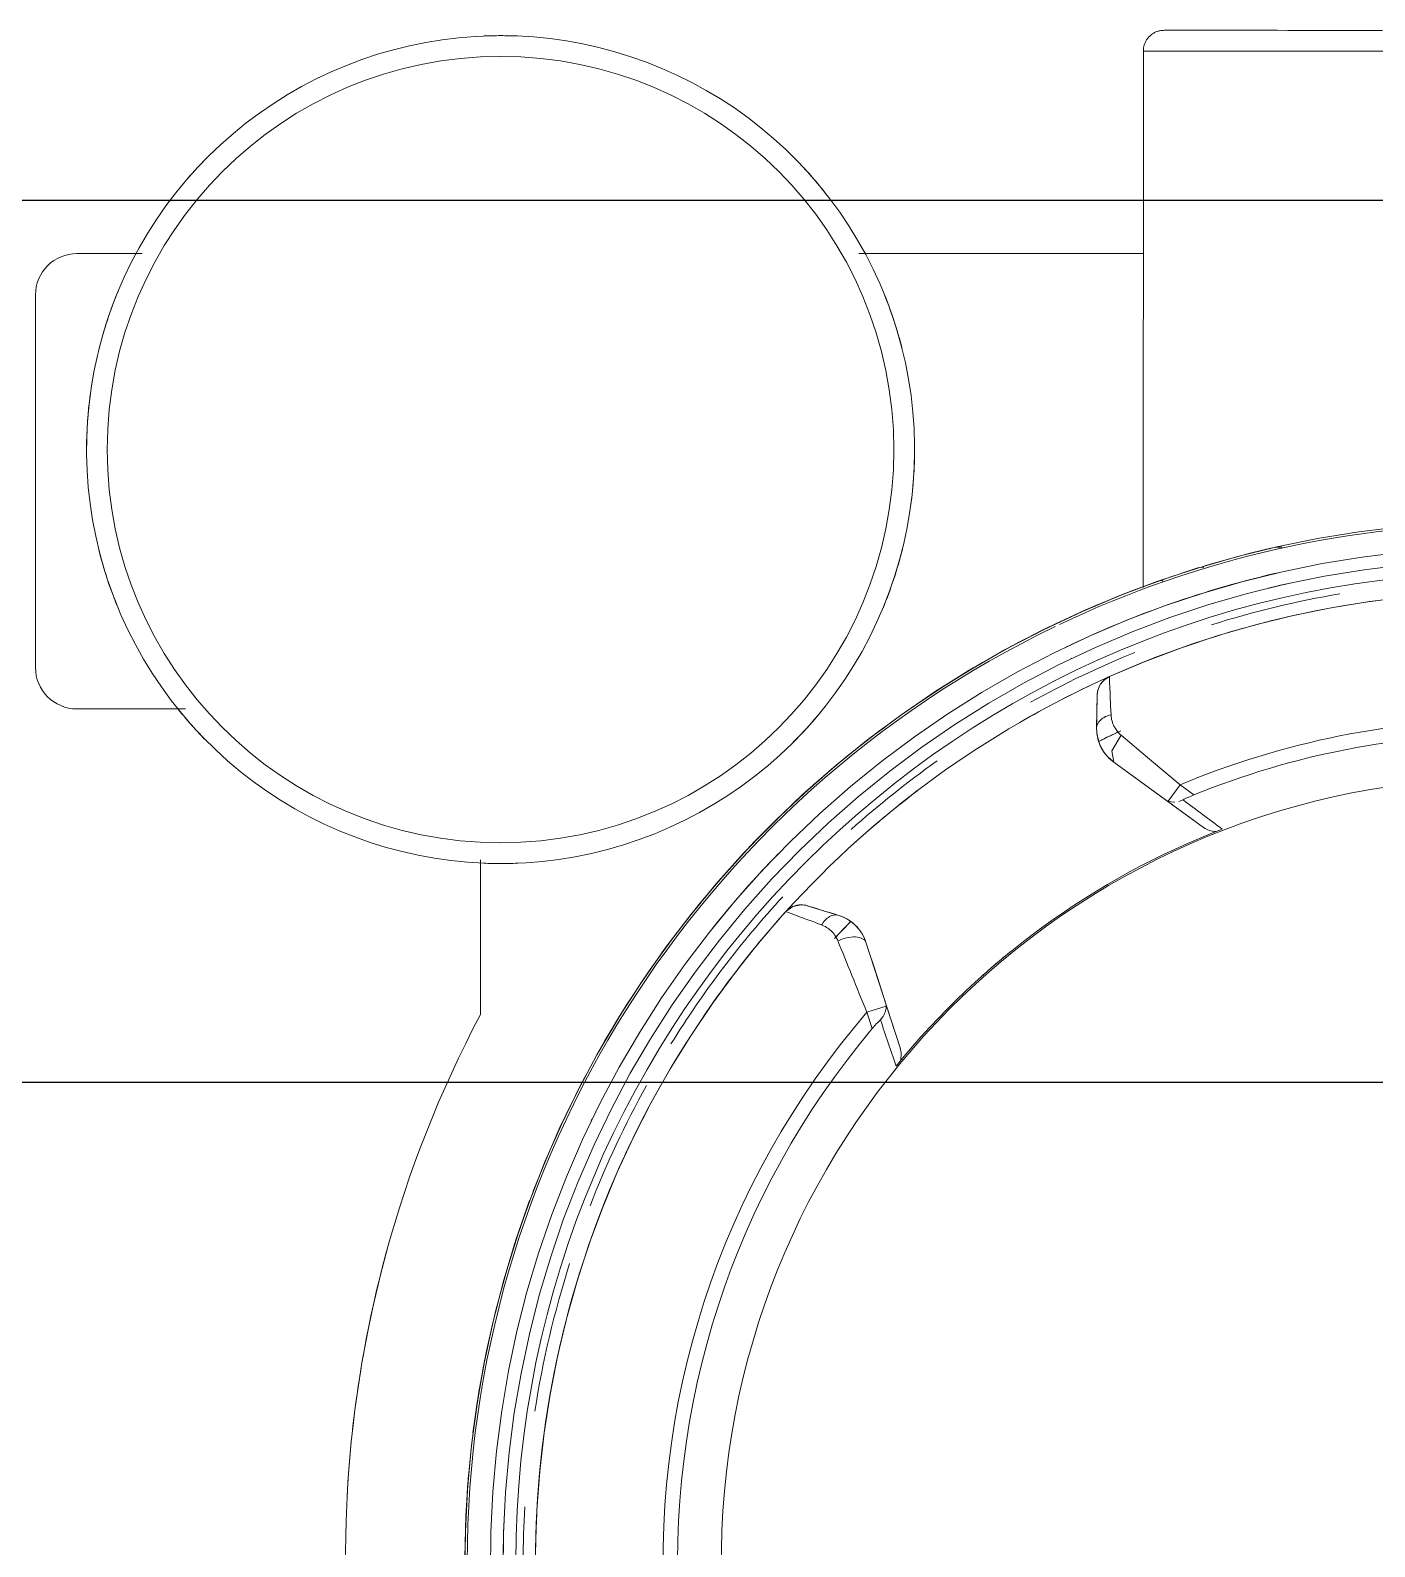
# Model space of a CAD drawing. Extents: x -181672 to 290600, y -29000 to 395522.
# Drawn here: x -5741 to -5676, y 33451.5 to 33524.7 of the extents above; entities that cross this region are included whole.
import ezdxf

# ---------------------------------------------------------------- set-up
doc = ezdxf.new("R2010")
doc.units = 0
doc.header["$LTSCALE"] = 10
doc.layers.add('XFM7P20PCW$0$G-IMPT', color=252, linetype='Continuous', lineweight=9)

# ---------------------------------------------------------------- blocks, each defined once
blk = doc.blocks.new('XFM7P20PCW$0$A$C5a31e6e3')
for p, q in [((1261.8, 1002.3), (1261.8, 515.7)), ((1304.4, 515.7), (1304.4, 1002.3))]:
    blk.add_line(p, q)
blk = doc.blocks.new('XFM7P20PCW$0$HTS 150A-3D_dwg-5203735-前')
at = {"layer": 'XFM7P20PCW$0$G-IMPT'}
for p, q in [((-192.912, 600.708), (-210.912, 600.708)), ((-212.912, 598.708), (-212.912, 595.547)), ((-190.912, 593.46), (-190.912, 598.708)), ((-151.437, 579.928), (-153.444, 579.819)), ((-176.143, 579.208), (-183.617, 579.208)), ((-171.303, 575.08), (-173.101, 574.18)), ((-181.403, 563.42), (-180.938, 561.904)), ((-212.912, 560.933), (-212.912, 547.188)), ((-174.537, 558.929), (-179.644, 560.589)), ((-176.253, 560.539), (-176.556, 559.606)), ((-176.253, 560.539), (-175.467, 560.283)), ((-174.537, 558.929), (-176.712, 559.636)), ((-193.36, 550.633), (-193.329, 550.699)), ((-189.991, 549.443), (-191.577, 549.417)), ((-188.34, 548.618), (-188.61, 548.919)), ((-188.34, 548.618), (-185.185, 544.273)), ((-196.784, 547.188), (-222.7, 547.188)), ((-222.7, 512.188), (-222.7, 547.188)), ((-223.7, 546.188), (-223.7, 518.021)), ((-223.7, 546.188), (-223.7, 544.932)), ((-186.452, 545.985), (-187.245, 545.409)), ((-186.529, 546.124), (-185.185, 544.273)), ((-186.76, 544.74), (-187.245, 545.409)), ((-186.438, 545.466), (-186.515, 545.268)), ((-199.145, 538.767), (-199.468, 536.783)), ((-199.144, 538.767), (-199.467, 536.782)), ((-199.143, 538.767), (-199.467, 536.782)), ((-199.143, 538.767), (-199.467, 536.782))]:
    blk.add_line(p, q, dxfattribs=at)
at = {"layer": 'XFM7P20PCW$0$G-IMPT', "flags": 128}
for points in [[(-183.441, 578.24), (-183.457, 579.04), (-183.505, 579.838), (-183.585, 580.634), (-183.697, 581.426), (-183.84, 582.213), (-184.014, 582.994), (-184.22, 583.767), (-184.457, 584.531), (-184.723, 585.285), (-185.02, 586.028), (-185.346, 586.759), (-185.701, 587.476), (-186.085, 588.178), (-186.496, 588.864), (-186.935, 589.533), (-187.399, 590.184), (-187.89, 590.816), (-188.405, 591.428), (-188.945, 592.018), (-189.507, 592.587), (-190.092, 593.133), (-190.698, 593.655), (-191.325, 594.152), (-191.971, 594.624), (-192.635, 595.069), (-193.317, 595.488), (-194.015, 595.879), (-194.728, 596.242), (-195.454, 596.576), (-196.194, 596.881), (-196.945, 597.156), (-197.707, 597.4), (-198.478, 597.614), (-199.256, 597.797), (-200.042, 597.949), (-200.833, 598.069), (-201.628, 598.158), (-202.426, 598.214), (-203.225, 598.239), (-204.025, 598.231), (-204.824, 598.192), (-205.621, 598.121), (-206.414, 598.018), (-207.203, 597.883), (-207.985, 597.717), (-208.761, 597.52), (-209.527, 597.292), (-210.284, 597.033), (-211.03, 596.744), (-211.764, 596.426), (-212.485, 596.079), (-213.191, 595.703), (-213.881, 595.299), (-214.555, 594.868), (-215.211, 594.41), (-215.848, 593.926), (-216.466, 593.418), (-217.062, 592.885), (-217.637, 592.328), (-218.189, 591.749), (-218.718, 591.149), (-219.222, 590.527), (-219.7, 589.887), (-220.153, 589.227), (-220.579, 588.55), (-220.978, 587.856), (-221.348, 587.148), (-221.69, 586.424), (-222.003, 585.688), (-222.286, 584.94), (-222.539, 584.181), (-222.761, 583.412), (-222.952, 582.636), (-223.112, 581.852), (-223.241, 581.062), (-223.338, 580.268), (-223.403, 579.471), (-223.437, 578.672), (-223.441, 578.24)], [(-149.157, 579.956), (-151.168, 579.938), (-153.176, 579.839), (-155.179, 579.66), (-157.173, 579.401), (-159.155, 579.062), (-161.122, 578.644), (-163.07, 578.148), (-164.997, 577.575), (-166.9, 576.925), (-168.775, 576.199), (-170.62, 575.399), (-172.431, 574.526), (-174.206, 573.581), (-175.942, 572.566), (-177.635, 571.483), (-179.284, 570.332), (-180.886, 569.116), (-182.438, 567.838), (-183.937, 566.498), (-185.382, 565.1), (-186.769, 563.644), (-188.098, 562.135), (-189.364, 560.573), (-190.568, 558.962), (-191.706, 557.305), (-192.776, 555.603), (-193.778, 553.86), (-194.71, 552.078), (-195.569, 550.26), (-196.355, 548.409), (-197.066, 546.528), (-197.702, 544.621), (-198.26, 542.689), (-198.742, 540.737), (-199.144, 538.767), (-199.468, 536.783), (-199.712, 534.787)], [(-151.168, 579.938), (-153.176, 579.839), (-155.179, 579.66), (-157.173, 579.401), (-159.155, 579.062), (-161.122, 578.645), (-163.07, 578.149), (-164.998, 577.576), (-166.9, 576.925), (-168.776, 576.2), (-170.62, 575.4), (-172.431, 574.527), (-174.206, 573.582), (-175.942, 572.567), (-177.636, 571.483), (-179.285, 570.332), (-180.886, 569.117), (-182.438, 567.838), (-183.938, 566.499)], [(-151.168, 579.937), (-153.176, 579.838), (-155.179, 579.659), (-157.173, 579.4), (-159.155, 579.061), (-161.121, 578.644), (-163.07, 578.148), (-164.997, 577.574), (-166.9, 576.924), (-168.775, 576.199), (-170.62, 575.399), (-172.431, 574.526), (-174.206, 573.581), (-175.941, 572.566), (-177.635, 571.482), (-179.284, 570.332), (-180.886, 569.116), (-182.437, 567.837), (-183.937, 566.498)], [(-151.168, 579.937), (-153.176, 579.838), (-155.179, 579.659), (-157.173, 579.4), (-159.155, 579.061), (-161.121, 578.644), (-163.07, 578.148), (-164.997, 577.574), (-166.9, 576.924), (-168.775, 576.199), (-170.62, 575.399), (-172.431, 574.526), (-174.206, 573.581), (-175.941, 572.566), (-177.635, 571.482), (-179.284, 570.331), (-180.886, 569.116), (-182.437, 567.837), (-183.937, 566.498)], [(-151.168, 579.937), (-153.176, 579.838), (-155.179, 579.659), (-157.173, 579.4), (-159.155, 579.061), (-161.121, 578.644), (-163.07, 578.148), (-164.997, 577.574), (-166.9, 576.924), (-168.775, 576.199), (-170.62, 575.399), (-172.431, 574.526), (-174.206, 573.581), (-175.941, 572.566), (-177.635, 571.482), (-179.284, 570.331), (-180.886, 569.116), (-182.437, 567.837), (-183.937, 566.498)], [(-151.307, 579.933), (-153.315, 579.828), (-155.317, 579.644), (-157.31, 579.379), (-159.291, 579.035), (-161.257, 578.612), (-163.204, 578.111), (-165.13, 577.532), (-167.031, 576.876), (-168.904, 576.146), (-170.746, 575.341), (-172.555, 574.462), (-173.239, 574.096)], [(-155.927, 579.571), (-157.917, 579.282), (-159.894, 578.914), (-161.854, 578.467), (-163.795, 577.942), (-165.713, 577.34), (-167.377, 576.743)], [(-155.446, 579.629), (-157.438, 579.359), (-159.419, 579.01), (-161.383, 578.582), (-163.329, 578.076), (-165.253, 577.492), (-167.152, 576.832)], [(-147.9, 579.926), (-149.911, 579.958), (-151.921, 579.909), (-153.927, 579.78)], [(-223.441, 578.24), (-223.425, 577.44), (-223.377, 576.642), (-223.297, 575.846), (-223.186, 575.054), (-223.043, 574.267), (-222.868, 573.486), (-222.662, 572.713), (-222.426, 571.949), (-222.159, 571.195), (-221.862, 570.452), (-221.536, 569.721), (-221.181, 569.004), (-220.798, 568.302), (-220.386, 567.616), (-219.948, 566.947), (-219.483, 566.296), (-218.993, 565.664), (-218.477, 565.052), (-217.938, 564.462), (-217.375, 563.893), (-216.79, 563.347), (-216.184, 562.825), (-215.558, 562.328), (-214.912, 561.856), (-214.247, 561.411), (-213.566, 560.992), (-212.868, 560.601), (-212.155, 560.238), (-211.428, 559.904), (-210.688, 559.599), (-209.937, 559.324), (-209.176, 559.08), (-208.405, 558.866), (-207.626, 558.683), (-206.841, 558.531), (-206.05, 558.411), (-205.255, 558.322), (-204.457, 558.266), (-203.657, 558.241), (-202.857, 558.249), (-202.058, 558.288), (-201.261, 558.359), (-200.468, 558.462), (-199.68, 558.597), (-198.897, 558.763), (-198.122, 558.96), (-197.355, 559.188), (-196.598, 559.447), (-195.852, 559.736), (-195.118, 560.054), (-194.398, 560.401), (-193.692, 560.777), (-193.001, 561.181), (-192.327, 561.612), (-191.671, 562.07), (-191.034, 562.554), (-190.417, 563.062), (-189.82, 563.595), (-189.245, 564.152), (-188.693, 564.731), (-188.165, 565.331), (-187.661, 565.953), (-187.182, 566.593), (-186.729, 567.253), (-186.303, 567.93), (-185.905, 568.624), (-185.534, 569.333), (-185.192, 570.056), (-184.88, 570.792), (-184.597, 571.54), (-184.344, 572.299), (-184.122, 573.068), (-183.93, 573.844), (-183.77, 574.628), (-183.641, 575.418), (-183.544, 576.212), (-183.479, 577.009), (-183.446, 577.808), (-183.441, 578.24)], [(-149.171, 578.725), (-151.132, 578.707), (-153.091, 578.611), (-155.045, 578.436), (-156.99, 578.183), (-158.923, 577.853), (-160.842, 577.445), (-162.743, 576.962), (-164.623, 576.402), (-166.479, 575.768), (-168.308, 575.06), (-170.108, 574.28), (-171.875, 573.428), (-173.606, 572.506), (-175.299, 571.516), (-176.951, 570.459), (-178.56, 569.337), (-180.122, 568.151), (-181.636, 566.904), (-183.099, 565.597), (-184.508, 564.232), (-185.862, 562.813), (-187.157, 561.34), (-188.393, 559.817), (-189.567, 558.246), (-190.677, 556.629), (-191.722, 554.968), (-192.699, 553.268), (-193.607, 551.529), (-194.446, 549.756), (-195.212, 547.951), (-195.906, 546.116), (-196.526, 544.255), (-197.071, 542.371), (-197.541, 540.466), (-197.933, 538.545), (-198.249, 536.609), (-198.487, 534.662)], [(-149.177, 578.11), (-151.114, 578.092), (-153.048, 577.996), (-154.978, 577.824), (-156.898, 577.574), (-158.807, 577.248), (-160.702, 576.846), (-162.579, 576.368), (-164.435, 575.816), (-166.268, 575.19), (-168.075, 574.491), (-169.852, 573.72), (-171.596, 572.879), (-173.306, 571.969), (-174.978, 570.991), (-176.609, 569.947), (-178.198, 568.839), (-179.74, 567.668), (-181.235, 566.436), (-182.68, 565.146), (-184.071, 563.799), (-185.408, 562.397), (-186.687, 560.943), (-187.907, 559.439), (-189.066, 557.887), (-190.163, 556.29), (-191.194, 554.651), (-192.159, 552.972), (-193.056, 551.255), (-193.884, 549.504), (-194.641, 547.721), (-195.326, 545.91), (-195.938, 544.072), (-196.477, 542.212), (-196.94, 540.331), (-197.328, 538.434), (-197.639, 536.522), (-197.874, 534.599)], [(-167.377, 576.743), (-169.024, 576.096), (-170.864, 575.286), (-172.67, 574.403), (-173.239, 574.097)], [(-167.606, 576.661), (-169.47, 575.908), (-171.088, 575.177)], [(-144.717, 576.282), (-146.584, 576.444), (-148.457, 576.531), (-150.331, 576.543), (-152.204, 576.481), (-154.073, 576.343), (-155.935, 576.131), (-157.788, 575.844), (-159.627, 575.484), (-161.45, 575.051), (-163.255, 574.544), (-165.038, 573.966), (-166.796, 573.318), (-168.527, 572.599), (-170.228, 571.812), (-171.896, 570.957), (-173.529, 570.037), (-175.123, 569.051), (-176.677, 568.003), (-178.188, 566.894), (-179.653, 565.725), (-181.07, 564.498), (-181.117, 564.455)], [(-174.327, 573.513), (-176.06, 572.493), (-177.751, 571.404), (-179.396, 570.249), (-180.995, 569.029), (-182.543, 567.746), (-184.039, 566.403), (-185.479, 565), (-186.863, 563.541), (-188.187, 562.028), (-189.449, 560.463), (-190.648, 558.849), (-191.781, 557.188), (-192.847, 555.483), (-193.844, 553.737), (-194.771, 551.953), (-195.625, 550.132), (-196.406, 548.279), (-197.112, 546.397), (-197.118, 546.38)], [(-174.799, 573.243), (-174.861, 573.209), (-176.581, 572.168), (-178.258, 571.059), (-179.89, 569.883), (-181.473, 568.644), (-183.006, 567.342), (-184.485, 565.98), (-185.908, 564.56), (-187.274, 563.084), (-188.579, 561.555), (-189.822, 559.975), (-190.023, 559.698)], [(-174.35, 573.498), (-174.44, 573.449), (-176.17, 572.425), (-177.858, 571.332), (-179.501, 570.173), (-181.096, 568.949), (-182.641, 567.662), (-184.133, 566.314), (-185.57, 564.908), (-186.95, 563.445), (-188.27, 561.929), (-189.528, 560.36), (-190.018, 559.698)], [(-185.382, 565.1), (-186.77, 563.645), (-188.098, 562.135), (-189.365, 560.574), (-190.568, 558.963), (-191.706, 557.305), (-192.777, 555.603), (-193.779, 553.86), (-194.71, 552.078), (-195.569, 550.26), (-196.355, 548.409), (-197.067, 546.529), (-197.702, 544.621), (-198.261, 542.689), (-198.742, 540.737), (-198.807, 540.42)], [(-185.381, 565.099), (-186.769, 563.644), (-188.097, 562.134), (-189.364, 560.573), (-190.567, 558.962), (-191.705, 557.304), (-192.776, 555.603), (-193.778, 553.859), (-194.709, 552.077), (-195.568, 550.26), (-196.354, 548.409), (-197.066, 546.528), (-197.701, 544.621), (-198.26, 542.689), (-198.741, 540.737), (-198.806, 540.42)], [(-185.381, 565.099), (-186.769, 563.644), (-188.097, 562.134), (-189.364, 560.573), (-190.567, 558.962), (-191.705, 557.304), (-192.776, 555.603), (-193.778, 553.859), (-194.709, 552.077), (-195.568, 550.26), (-196.354, 548.409), (-197.066, 546.528), (-197.701, 544.621), (-198.26, 542.689), (-198.741, 540.737), (-198.806, 540.42)], [(-185.381, 565.099), (-186.769, 563.644), (-188.097, 562.134), (-189.364, 560.573), (-190.567, 558.962), (-191.705, 557.304), (-192.776, 555.603), (-193.778, 553.859), (-194.709, 552.077), (-195.568, 550.26), (-196.354, 548.409), (-197.066, 546.528), (-197.701, 544.621), (-198.26, 542.689), (-198.741, 540.737), (-198.806, 540.42)], [(-181.117, 564.455), (-181.36, 564.12), (-181.446, 563.714)], [(-176.712, 559.636), (-177.327, 559.836), (-177.933, 560.033), (-178.524, 560.225), (-179.095, 560.41), (-179.644, 560.589)], [(-191.001, 558.346), (-192.114, 556.672), (-193.16, 554.954), (-194.135, 553.196), (-195.04, 551.4), (-195.872, 549.57), (-196.63, 547.707), (-197.313, 545.816), (-197.92, 543.899), (-198.449, 541.96), (-198.689, 540.964)], [(-190.723, 558.743), (-191.852, 557.079), (-192.914, 555.372), (-193.906, 553.623), (-194.828, 551.836), (-195.678, 550.014), (-196.454, 548.159), (-197.155, 546.275), (-197.739, 544.5)], [(-192.473, 548.826), (-193.204, 547.1), (-193.866, 545.346), (-194.457, 543.567), (-194.976, 541.767), (-195.423, 539.946), (-195.796, 538.11), (-196.096, 536.26), (-196.322, 534.399), (-196.473, 532.531), (-196.549, 530.658), (-196.559, 529.688)], [(-192.473, 548.826), (-192.473, 548.827), (-192.473, 548.828), (-192.472, 548.828), (-192.472, 548.829), (-192.471, 548.83), (-192.471, 548.831), (-192.47, 548.832), (-192.47, 548.833), (-192.469, 548.834), (-192.469, 548.835), (-192.469, 548.836), (-192.468, 548.837), (-192.468, 548.838), (-192.467, 548.839), (-192.467, 548.84), (-192.466, 548.841), (-192.466, 548.842), (-192.465, 548.843), (-192.465, 548.844), (-192.465, 548.845), (-192.464, 548.846), (-192.464, 548.847), (-192.463, 548.847), (-192.463, 548.848), (-192.462, 548.849), (-192.462, 548.85), (-192.461, 548.851), (-192.461, 548.852), (-192.461, 548.853), (-192.46, 548.854), (-192.46, 548.855), (-192.459, 548.856), (-192.459, 548.857), (-192.458, 548.858), (-192.458, 548.859), (-192.457, 548.86), (-192.457, 548.86), (-192.456, 548.861), (-192.456, 548.862), (-192.456, 548.863), (-192.455, 548.864), (-192.455, 548.865), (-192.454, 548.866), (-192.454, 548.867), (-192.453, 548.868), (-192.453, 548.869), (-192.452, 548.87), (-192.452, 548.871), (-192.451, 548.871), (-192.451, 548.872), (-192.45, 548.873), (-192.45, 548.874), (-192.449, 548.875), (-192.449, 548.876), (-192.449, 548.877), (-192.448, 548.878), (-192.448, 548.879), (-192.447, 548.88), (-192.447, 548.88), (-192.446, 548.881), (-192.446, 548.882), (-192.445, 548.883), (-192.445, 548.884), (-192.444, 548.885), (-192.444, 548.886), (-192.443, 548.887), (-192.443, 548.888), (-192.442, 548.889), (-192.442, 548.889), (-192.441, 548.89), (-192.441, 548.891), (-192.44, 548.892), (-192.44, 548.893), (-192.439, 548.894), (-192.439, 548.895), (-192.438, 548.896), (-192.438, 548.896), (-192.438, 548.897), (-192.437, 548.898), (-192.437, 548.899), (-192.436, 548.9), (-192.436, 548.901), (-192.435, 548.902), (-192.435, 548.903), (-192.434, 548.903), (-192.434, 548.904), (-192.433, 548.905), (-192.433, 548.906), (-192.432, 548.907), (-192.432, 548.908), (-192.431, 548.909), (-192.431, 548.909), (-192.43, 548.91), (-192.43, 548.911), (-192.429, 548.912), (-192.429, 548.913), (-192.428, 548.914), (-192.428, 548.915), (-192.427, 548.915), (-192.427, 548.916), (-192.426, 548.917), (-192.426, 548.918), (-192.425, 548.919), (-192.425, 548.92), (-192.424, 548.921), (-192.424, 548.921), (-192.423, 548.922), (-192.423, 548.923), (-192.422, 548.924), (-192.422, 548.925), (-192.421, 548.926), (-192.421, 548.926), (-192.42, 548.927), (-192.42, 548.928), (-192.419, 548.929), (-192.419, 548.93), (-192.418, 548.931), (-192.418, 548.931), (-192.417, 548.932), (-192.417, 548.933), (-192.416, 548.934), (-192.416, 548.935), (-192.415, 548.936), (-192.415, 548.936), (-192.414, 548.937), (-192.414, 548.938), (-192.413, 548.939), (-192.413, 548.94), (-192.412, 548.941), (-192.412, 548.941), (-192.411, 548.942), (-192.411, 548.943), (-192.41, 548.944), (-192.41, 548.945), (-192.409, 548.945), (-192.409, 548.946), (-192.408, 548.947), (-192.408, 548.948), (-192.407, 548.949), (-192.407, 548.95), (-192.406, 548.95), (-192.405, 548.951), (-192.405, 548.952), (-192.404, 548.953), (-192.404, 548.954), (-192.403, 548.954), (-192.403, 548.955), (-192.402, 548.956), (-192.402, 548.957), (-192.401, 548.958), (-192.401, 548.958), (-192.4, 548.959), (-192.4, 548.96), (-192.399, 548.961), (-192.399, 548.961), (-192.398, 548.962), (-192.398, 548.963), (-192.397, 548.964), (-192.397, 548.965), (-192.396, 548.965), (-192.396, 548.966), (-192.395, 548.967), (-192.395, 548.968), (-192.394, 548.969), (-192.394, 548.969), (-192.393, 548.97), (-192.393, 548.971), (-192.392, 548.972), (-192.391, 548.972), (-192.391, 548.973), (-192.39, 548.974), (-192.39, 548.975), (-192.389, 548.976), (-192.389, 548.976), (-192.388, 548.977), (-192.388, 548.978), (-192.387, 548.979), (-192.387, 548.979), (-192.386, 548.98), (-192.386, 548.981), (-192.385, 548.982), (-192.385, 548.982), (-192.384, 548.983), (-192.384, 548.984), (-192.383, 548.985), (-192.383, 548.985), (-192.382, 548.986), (-192.382, 548.987), (-192.381, 548.988), (-192.38, 548.988), (-192.379, 548.99), (-192.378, 548.991), (-192.377, 548.993), (-192.376, 548.994), (-192.375, 548.996), (-192.374, 548.997), (-192.373, 548.999), (-192.372, 549), (-192.371, 549.002), (-192.37, 549.003), (-192.369, 549.005), (-192.368, 549.006), (-192.367, 549.008), (-192.366, 549.009), (-192.364, 549.011), (-192.363, 549.012), (-192.362, 549.013), (-192.361, 549.015), (-192.36, 549.016), (-192.359, 549.018), (-192.358, 549.019), (-192.357, 549.021), (-192.356, 549.022), (-192.355, 549.023), (-192.354, 549.025), (-192.353, 549.026), (-192.352, 549.028), (-192.351, 549.029), (-192.349, 549.03), (-192.348, 549.032), (-192.347, 549.033), (-192.346, 549.034), (-192.345, 549.036), (-192.344, 549.037), (-192.343, 549.039), (-192.342, 549.04), (-192.341, 549.041), (-192.34, 549.043), (-192.339, 549.044), (-192.338, 549.045), (-192.336, 549.047), (-192.335, 549.048), (-192.334, 549.049), (-192.333, 549.051), (-192.332, 549.052), (-192.331, 549.053), (-192.33, 549.055), (-192.329, 549.056), (-192.328, 549.057), (-192.327, 549.058), (-192.326, 549.06), (-192.325, 549.061), (-192.323, 549.062), (-192.322, 549.064), (-192.321, 549.065), (-192.32, 549.066), (-192.319, 549.067), (-192.318, 549.069), (-192.317, 549.07), (-192.316, 549.071), (-192.315, 549.072), (-192.314, 549.074), (-192.313, 549.075), (-192.312, 549.076), (-192.31, 549.077), (-192.309, 549.079), (-192.308, 549.08), (-192.307, 549.081), (-192.306, 549.082), (-192.305, 549.084), (-192.304, 549.085), (-192.303, 549.086), (-192.302, 549.087), (-192.301, 549.088), (-192.3, 549.09), (-192.298, 549.091), (-192.297, 549.092), (-192.296, 549.093), (-192.295, 549.094), (-192.294, 549.096), (-192.293, 549.097), (-192.292, 549.098), (-192.291, 549.099), (-192.29, 549.1), (-192.289, 549.101), (-192.288, 549.103), (-192.287, 549.104), (-192.285, 549.105), (-192.284, 549.106), (-192.283, 549.107), (-192.282, 549.108), (-192.281, 549.109), (-192.28, 549.111), (-192.279, 549.112), (-192.278, 549.113), (-192.277, 549.114), (-192.276, 549.115), (-192.275, 549.116), (-192.274, 549.117), (-192.272, 549.118), (-192.271, 549.119), (-192.27, 549.121), (-192.269, 549.122), (-192.268, 549.123), (-192.267, 549.124), (-192.266, 549.125), (-192.265, 549.126), (-192.264, 549.127), (-192.262, 549.129), (-192.26, 549.131), (-192.257, 549.134), (-192.255, 549.136), (-192.253, 549.138), (-192.103, 549.257), (-191.976, 549.326), (-191.771, 549.394), (-191.593, 549.417)], [(-188.34, 548.618), (-188.889, 548.704), (-189.642, 548.26)], [(-187.245, 545.409), (-188.489, 546.882), (-189.642, 548.26)], [(-188.34, 548.618), (-187.465, 547.412), (-186.529, 546.124)], [(-223.7, 546.188), (-223.699, 546.228), (-223.697, 546.268), (-223.693, 546.308), (-223.687, 546.348), (-223.68, 546.387), (-223.671, 546.426), (-223.661, 546.465), (-223.649, 546.503), (-223.636, 546.541), (-223.621, 546.578), (-223.605, 546.614), (-223.587, 546.65), (-223.568, 546.685), (-223.547, 546.72), (-223.525, 546.753), (-223.502, 546.786), (-223.478, 546.817), (-223.452, 546.848), (-223.425, 546.877), (-223.397, 546.906), (-223.367, 546.933), (-223.337, 546.959), (-223.306, 546.984), (-223.274, 547.008), (-223.24, 547.03), (-223.206, 547.051), (-223.171, 547.07), (-223.136, 547.088), (-223.099, 547.105), (-223.062, 547.12), (-223.025, 547.134), (-222.987, 547.146), (-222.948, 547.157), (-222.909, 547.166), (-222.87, 547.174), (-222.83, 547.18), (-222.791, 547.184), (-222.751, 547.187), (-222.711, 547.188), (-222.7, 547.188)], [(-223.7, 546.188), (-223.7, 546.175), (-223.7, 546.136), (-223.7, 546.07), (-223.7, 545.978), (-223.7, 545.859), (-223.7, 545.715), (-223.7, 545.546), (-223.7, 545.351), (-223.7, 545.131), (-223.7, 544.886), (-223.7, 544.617), (-223.7, 544.324), (-223.7, 544.007), (-223.7, 543.668), (-223.7, 543.306), (-223.7, 542.923), (-223.7, 542.518), (-223.7, 542.093), (-223.7, 541.648), (-223.7, 541.184), (-223.7, 540.701), (-223.7, 540.201), (-223.7, 539.684), (-223.7, 539.151), (-223.7, 538.603), (-223.7, 538.041), (-223.7, 537.465), (-223.7, 536.877), (-223.7, 536.277), (-223.7, 535.667)], [(-223.7, 544.744), (-223.7, 545.002), (-223.7, 545.235), (-223.7, 545.444), (-223.7, 545.627), (-223.7, 545.785), (-223.7, 545.917), (-223.7, 546.023), (-223.7, 546.103), (-223.7, 546.157), (-223.7, 546.184), (-223.7, 546.188)], [(-186.455, 545.984), (-186.418, 545.836), (-186.409, 545.658)]]:
    blk.add_lwpolyline(points, dxfattribs=at)
at = {"layer": 'XFM7P20PCW$0$G-IMPT'}
for centre, radius, start, end in [((-210.912, 598.708), 2, 90, 180), ((-192.912, 598.708), 2, 0, 90), ((-203.441, 578.24), 20, 90, 97.63984), ((-203.441, 578.24), 19, 0, 180), ((-203.441, 578.24), 20, 103.97755, 112.5), ((-203.441, 578.24), 20, 67.5, 76.09648), ((-203.441, 578.24), 20, 129.1954, 135), ((-203.441, 578.24), 20, 45, 51.58587), ((-149.912, 529.708), 56.021, 16.64409, 117.92064), ((-149.912, 529.708), 56.021, 92.94782, 105.6153), ((-149.7, 529.688), 50.159, 25.71429, 154.28571), ((-203.441, 578.24), 20, 177.67212, 180), ((-203.441, 578.24), 20, 360, 2.32788), ((-203.441, 578.24), 20, 180, 182.32788), ((-203.441, 578.24), 19, 180, 0), ((-203.441, 578.24), 20, 357.67212, 360), ((-149.7, 529.688), 48.424, 86.80143, 93.19857), ((-149.7, 529.688), 47.809, 0, 180), ((-149.7, 529.688), 47.454, 86.78571, 93.21429), ((-149.7, 529.688), 46.859, 83.89573, 132.10255), ((-149.7, 529.688), 47.454, 98.82926, 107.68215), ((-149.7, 529.688), 46.859, 99.6445, 105.29598), ((-149.7, 529.688), 46.859, 87.13219, 92.79897), ((-149.7, 529.688), 47.454, 111.25899, 119.00958), ((-149.7, 529.688), 49.04, 115.71429, 115.86703), ((-149.7, 529.688), 46.859, 112.17657, 117.7842), ((-149.7, 529.688), 47.454, 121.82669, 132.63265), ((-149.7, 529.688), 40.704, 85.28046, 130.71851), ((-149.7, 529.688), 40, 85.89505, 130.1041), ((-149.7, 529.688), 49.04, 128.57143, 134.22909), ((-149.7, 529.688), 46.859, 124.74037, 130.26587), ((-149.7, 529.688), 37.884, 4.60903, 180), ((-149.7, 529.688), 46.859, 132.10255, 155.89573), ((-149.7, 529.688), 46.859, 132.23009, 132.91884), ((-180.447, 563.713), 1, 132.10255, 180), ((-203.441, 578.24), 20, 225, 231.58587), ((-203.441, 578.24), 20, 309.1954, 315), ((-180.447, 563.713), 1, 179.95423, 197.05951), ((-180.447, 563.713), 1, 180, 197.05951), ((-149.7, 529.688), 44.25, 132.90813, 134.3781), ((-149.7, 529.688), 44.25, 132.89747, 134.32165), ((-149.7, 529.688), 47.454, 138.21429, 144.64286), ((-149.7, 529.688), 46.859, 137.49419, 142.69432), ((-179.026, 562.491), 2, 197.05951, 252), ((-203.441, 578.24), 20, 247.5, 256.02245), ((-203.441, 578.24), 20, 283.90352, 292.5), ((-149.7, 529.688), 37.961, 129.13369, 158.86575), ((-203.441, 578.24), 20, 270, 277.63984), ((-149.7, 529.688), 37.961, 137.89791, 141.06318), ((-149.7, 529.688), 47.454, 151.07143, 157.82207), ((-149.7, 529.688), 46.859, 150.32043, 155.05992), ((-149.7, 529.688), 37.961, 143.38113, 144.61824), ((-149.7, 529.688), 50.159, 154.55395, 180), ((-149.7, 529.688), 49.04, 154.28571, 167.14286), ((-149.7, 529.688), 46.859, 155.89573, 180), ((-191.561, 548.417), 1, 90.93577, 155.89573), ((-191.561, 548.417), 1, 90.93577, 155.89573), ((-149.7, 529.688), 46.859, 155.4807, 155.84291), ((-189.959, 547.443), 2, 35.98559, 90.93577), ((-149.7, 529.688), 44.25, 153.6274, 155.16168), ((-149.7, 529.688), 44.25, 153.67388, 155.00725), ((-149.7, 529.688), 40.704, 157.28046, 180), ((-149.7, 529.688), 40, 157.89505, 180), ((-149.7, 529.688), 47.454, 162.57942, 170.29401), ((-149.7, 529.688), 46.859, 163.39172, 167.53433), ((-149.7, 529.688), 48.424, 166.30807, 167.58097), ((-149.7, 529.688), 48.424, 166.30807, 167.58097)]:
    blk.add_arc(centre, radius, start, end, dxfattribs=at)
for points in [[(-181.117, 564.455), (-181.117, 564.455), (-181, 564.138), (-180.674, 563.261), (-180.474, 562.726)], [(-180.938, 561.904), (-181.081, 562.371), (-181.316, 563.138), (-181.403, 563.42), (-181.403, 563.42)], [(-180.474, 562.726), (-180.639, 562.632), (-180.941, 562.354), (-180.977, 562.032), (-180.938, 561.904)], [(-180.474, 562.726), (-180.413, 562.564), (-180.225, 562.255), (-179.897, 562.015), (-179.705, 561.938)], [(-179.705, 561.938), (-179.817, 561.705), (-179.997, 561.001), (-179.768, 560.629), (-179.644, 560.589)], [(-179.705, 561.938), (-179.176, 561.726), (-178.063, 561.278), (-176.851, 560.784), (-176.253, 560.539)], [(-179.644, 560.589), (-179.964, 560.693), (-180.524, 561.056), (-180.845, 561.601), (-180.938, 561.904)], [(-175.467, 560.283), (-175.546, 560.217), (-175.695, 560.085), (-175.83, 559.953), (-175.893, 559.887)], [(-175.893, 559.887), (-175.524, 559.763), (-174.782, 559.513), (-174.034, 559.261), (-173.658, 559.134)], [(-176.556, 559.609), (-176.612, 559.612), (-176.664, 559.621), (-176.712, 559.636)], [(-173.915, 558.923), (-174.019, 558.896), (-174.227, 558.87), (-174.433, 558.9), (-174.537, 558.929)], [(-190.63, 548.748), (-191.204, 548.773), (-192.133, 548.812), (-192.473, 548.826), (-192.473, 548.826)], [(-191.577, 549.417), (-191.577, 549.417), (-191.28, 549.422), (-190.482, 549.435), (-189.991, 549.443)], [(-189.991, 549.443), (-190.125, 549.441), (-190.42, 549.308), (-190.591, 548.934), (-190.63, 548.748)], [(-189.991, 549.443), (-189.932, 549.444), (-189.812, 549.441), (-189.63, 549.419), (-189.446, 549.38), (-189.265, 549.322), (-189.094, 549.25), (-188.927, 549.16), (-188.764, 549.051), (-188.61, 548.924), (-188.467, 548.781), (-188.381, 548.674), (-188.34, 548.618)], [(-197.093, 546.249), (-197.117, 546.281), (-197.127, 546.314), (-197.125, 546.346)], [(-186.529, 546.124), (-186.499, 546.083), (-186.474, 546.036), (-186.455, 545.984)], [(-186.515, 545.268), (-186.558, 545.187), (-186.642, 545.019), (-186.721, 544.836), (-186.76, 544.74)], [(-185.108, 543.375), (-185.344, 543.694), (-185.816, 544.327), (-186.282, 544.955), (-186.515, 545.268)], [(-197.752, 544.257), (-197.764, 544.32), (-197.764, 544.382), (-197.753, 544.443)], [(-185.185, 544.273), (-185.125, 544.184), (-185.032, 543.997), (-184.993, 543.792), (-184.986, 543.685)], [(-198.732, 540.482), (-198.737, 540.594), (-198.732, 540.705), (-198.717, 540.813)], [(-198.689, 540.964), (-198.676, 541.021), (-198.66, 541.078), (-198.641, 541.133)]]:
    blk.add_open_spline(points, degree=3, dxfattribs=at)
for points, knots in [([(-176.556, 559.606), (-176.52, 559.605), (-176.446, 559.61), (-176.32, 559.636), (-176.188, 559.68), (-176.041, 559.756), (-175.946, 559.835), (-175.893, 559.887)], [0, 0, 0, 0, 0.1875, 0.375, 0.5625, 0.75, 1, 1, 1, 1]), ([(-189.642, 548.26), (-189.697, 548.324), (-189.813, 548.439), (-189.992, 548.561), (-190.16, 548.644), (-190.367, 548.718), (-190.524, 548.744), (-190.63, 548.748)], [0, 0, 0, 0, 0.2, 0.4, 0.55, 0.7, 1, 1, 1, 1])]:
    blk.add_open_spline(points, degree=3, knots=knots, dxfattribs=at)
blk = doc.blocks.new('XFM7P20PCW')
at = {"rotation": 90}
blk.add_blockref('XFM7P20PCW$0$A$C5a31e6e3', (-4803.81063, 32212.11275), dxfattribs=at)
at = {"layer": 'XFM7P20PCW$0$G-IMPT', "xscale": -1, "rotation": 89.99700988242614}
blk.add_blockref('XFM7P20PCW$0$HTS 150A-3D_dwg-5203735-前', (-5140.01714, 33301.00507), dxfattribs=at)

msp = doc.modelspace()

# ---------------------------------------------------------------- block references
msp.add_blockref('XFM7P20PCW', (0, 0))

doc.saveas('drawing.dxf')
